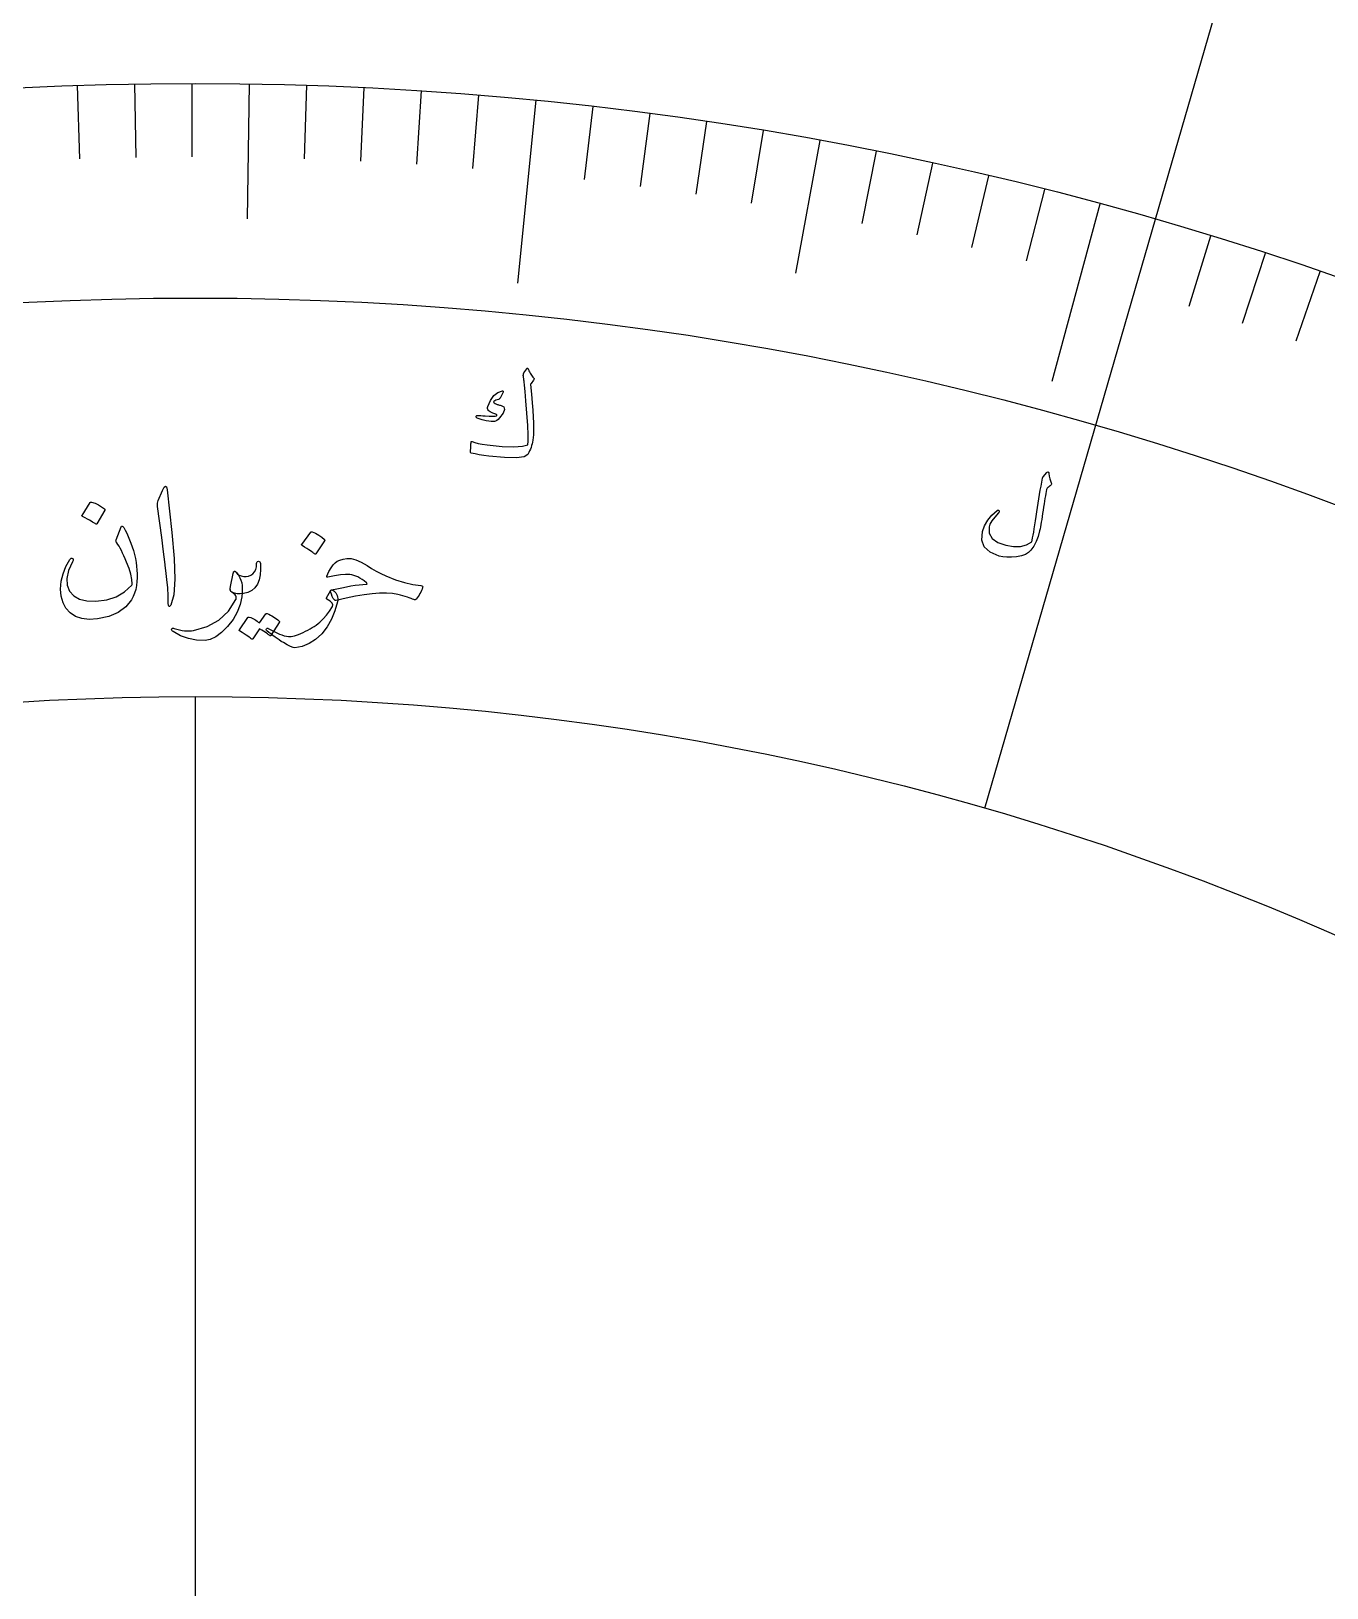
# Model space of a CAD drawing. Header units: millimetres. Extents: x -83 to 83, y -82 to 91.
# Drawn here: x -2.65 to 18.27, y 31.4 to 56.53 of the extents above; entities that cross this region are included whole.
import ezdxf

# ---------------------------------------------------------------- set-up
doc = ezdxf.new("R2010")
doc.units = ezdxf.units.MM
for name, color, linetype in [('ENGRAVE', 7, 'Continuous'), ('ENGRAVE_FINE', 8, 'Continuous'), ('TEXT', 5, 'Continuous')]:
    doc.layers.add(name, color=color, linetype=linetype)

msp = doc.modelspace()

# ---------------------------------------------------------------- linework, layer by layer
at = {"layer": 'ENGRAVE'}
for points in [[(18.2508, 62.9971), (15.4959, 53.4881)], [(0.8696, 55.6807), (0.8356, 53.503)], [(5.4942, 55.4158), (5.2012, 52.4603)], [(10.0822, 54.7672), (9.6878, 52.6252)], [(14.6026, 53.7388), (13.8238, 50.8727)], [(15.4959, 53.4881), (12.7411, 43.9791)], [(0, -45.7875), (0, 45.7875)]]:
    msp.add_lwpolyline(points, dxfattribs=at)
for radius in [80.85, 80.85, 78.6844, 74.6625, 74.6625, 71.4862, 65.5875, 65.5875, 62.1225, 55.6875, 55.6875, 52.2225, 45.7875, 45.7875]:
    msp.add_circle((0, 0), radius, dxfattribs=at)
at = {"layer": 'ENGRAVE_FINE'}
for points in [[(-1.9099, 55.6547), (-1.8691, 54.4674)], [(-0.9836, 55.6788), (-0.9626, 54.491)], [(-0.057, 55.6875), (-0.0558, 54.4995)], [(1.796, 55.6585), (1.7577, 54.4711)], [(2.7219, 55.6209), (2.6638, 54.4344)], [(3.6471, 55.5679), (3.5693, 54.3825)], [(4.5713, 55.4996), (4.4737, 54.3156)], [(6.4157, 55.3167), (6.2789, 54.1366)], [(7.3355, 55.2022), (7.179, 54.0246)], [(8.2534, 55.0725), (8.0773, 53.8976)], [(9.169, 54.9275), (8.9734, 53.7557)], [(10.9926, 54.5918), (10.7581, 53.4271)], [(11.9002, 54.4011), (11.6463, 53.2406)], [(12.8045, 54.1954), (12.5313, 53.0392)], [(13.7054, 53.9746), (13.413, 52.8232)], [(16.3851, 53.2224), (16.0356, 52.087)], [(17.2699, 52.9419), (16.9014, 51.8125)], [(18.15, 52.6467), (17.7628, 51.5236)]]:
    msp.add_lwpolyline(points, dxfattribs=at)
at = {"layer": 'TEXT'}
for points in [[(5.3763, 51.0706), (5.3848, 51.0496), (5.3939, 51.0296), (5.4037, 51.0106), (5.4139, 50.9926), (5.4249, 50.9756), (5.4367, 50.9595), (5.4493, 50.9444), (5.4627, 50.9303), (5.4676, 50.9226), (5.4686, 50.9142), (5.4657, 50.905), (5.4589, 50.8951), (5.419, 50.8431), (5.4151, 50.8375), (5.4122, 50.8326), (5.4103, 50.8286), (5.4095, 50.8254), (5.4244, 50.6719), (5.4367, 50.5333), (5.4464, 50.4096), (5.4537, 50.3007), (5.4583, 50.2069), (5.4604, 50.1283), (5.4598, 50.0648), (5.4566, 50.0165), (5.4467, 49.9258), (5.442, 49.8972), (5.4358, 49.8686), (5.4283, 49.8401), (5.4193, 49.8116), (5.4089, 49.7832), (5.3968, 49.7548), (5.3831, 49.7265), (5.3678, 49.6982), (5.3076, 49.6603), (5.1823, 49.6435), (4.9918, 49.6472), (4.7359, 49.6707), (4.6563, 49.6811), (4.5828, 49.6926), (4.5154, 49.7053), (4.4542, 49.7192), (4.4488, 49.7222), (4.4451, 49.7261), (4.4431, 49.7311), (4.4428, 49.7371), (4.4437, 49.7656), (4.4447, 49.7916), (4.4458, 49.815), (4.447, 49.8358), (4.4483, 49.8543), (4.4498, 49.8707), (4.4515, 49.8849), (4.4534, 49.897), (4.4548, 49.9038), (4.4576, 49.9074), (4.4617, 49.9078), (4.4671, 49.9051), (4.5092, 49.8881), (4.5641, 49.8734), (4.6317, 49.861), (4.7121, 49.8508), (4.9529, 49.8275), (5.1424, 49.8199), (5.2806, 49.8285), (5.3678, 49.8538), (5.3738, 49.9101), (5.3733, 50.0138), (5.3664, 50.1648), (5.3528, 50.3631), (5.3373, 50.5618), (5.3247, 50.7121), (5.3153, 50.8142), (5.3091, 50.8678), (5.307, 50.8826), (5.305, 50.8964), (5.3031, 50.9092), (5.3013, 50.9211), (5.2997, 50.9319), (5.2982, 50.9416), (5.2968, 50.95), (5.2956, 50.9573), (5.2939, 50.973), (5.2949, 50.9878), (5.2987, 51.0015), (5.3053, 51.0143), (5.3486, 51.081), (5.3521, 51.0854), (5.3556, 51.0882), (5.3592, 51.0894), (5.3629, 51.0889), (5.3671, 51.086), (5.3707, 51.0819), (5.3738, 51.0768), (5.3763, 51.0706)], [(4.9578, 50.7236), (4.9613, 50.7228), (4.9642, 50.7211), (4.9666, 50.7185), (4.9684, 50.7151), (4.9688, 50.7121), (4.9687, 50.709), (4.9681, 50.7056), (4.9671, 50.7021), (4.9181, 50.6077), (4.9123, 50.5982), (4.9065, 50.591), (4.9007, 50.5862), (4.8949, 50.5837), (4.8707, 50.5794), (4.8498, 50.5726), (4.8323, 50.5634), (4.818, 50.5518), (4.8148, 50.5453), (4.8177, 50.5378), (4.8265, 50.5292), (4.8414, 50.5196), (4.8516, 50.515), (4.8621, 50.5106), (4.873, 50.5064), (4.8842, 50.5024), (4.8959, 50.4986), (4.9083, 50.4949), (4.9212, 50.4914), (4.9348, 50.4881), (4.9804, 50.4639), (4.9916, 50.4222), (4.9685, 50.363), (4.9113, 50.2864), (4.8887, 50.2642), (4.867, 50.2472), (4.8464, 50.2355), (4.8268, 50.2291), (4.8056, 50.2268), (4.7768, 50.2278), (4.7404, 50.232), (4.6962, 50.2396), (4.6737, 50.2439), (4.6524, 50.2488), (4.6324, 50.2543), (4.6136, 50.2603), (4.5959, 50.2666), (4.5795, 50.2728), (4.5641, 50.2789), (4.55, 50.2848), (4.5415, 50.2906), (4.5356, 50.2969), (4.5323, 50.3036), (4.5317, 50.3108), (4.5335, 50.318), (4.5375, 50.3229), (4.5436, 50.3255), (4.5518, 50.3258), (4.578, 50.3252), (4.6076, 50.324), (4.6408, 50.3223), (4.6774, 50.3199), (4.7456, 50.3155), (4.7992, 50.3145), (4.838, 50.317), (4.8621, 50.323), (4.8654, 50.3249), (4.8673, 50.3276), (4.8679, 50.3312), (4.8671, 50.3356), (4.8658, 50.3384), (4.863, 50.3412), (4.8587, 50.3438), (4.8531, 50.3463), (4.8002, 50.3645), (4.7782, 50.3731), (4.7596, 50.3833), (4.7444, 50.395), (4.7327, 50.4083), (4.7232, 50.4235), (4.7181, 50.4387), (4.7175, 50.4539), (4.7214, 50.4692), (4.7655, 50.5708), (4.8195, 50.6471), (4.8837, 50.698), (4.9578, 50.7236)], [(13.7435, 49.4061), (13.7482, 49.4107), (13.7534, 49.4135), (13.7591, 49.4144), (13.7653, 49.4135), (13.771, 49.4109), (13.7752, 49.4064), (13.7779, 49.4002), (13.7791, 49.3923), (13.7847, 49.3464), (13.7929, 49.3057), (13.8038, 49.2704), (13.8175, 49.2403), (13.8211, 49.2299), (13.8199, 49.2193), (13.8141, 49.2086), (13.8036, 49.1978), (13.7974, 49.1929), (13.7915, 49.1881), (13.7859, 49.1835), (13.7806, 49.1791), (13.7756, 49.1749), (13.771, 49.1711), (13.7667, 49.1677), (13.7628, 49.1647), (13.7561, 49.1591), (13.7503, 49.1518), (13.7456, 49.1427), (13.7418, 49.1319), (13.7353, 49.1003), (13.7287, 49.0657), (13.722, 49.0281), (13.7152, 48.9875), (13.7081, 48.944), (13.7007, 48.8975), (13.693, 48.8481), (13.6849, 48.7958), (13.6776, 48.7433), (13.6703, 48.6942), (13.663, 48.6482), (13.6559, 48.6056), (13.6488, 48.566), (13.642, 48.5294), (13.6354, 48.4958), (13.629, 48.4651), (13.6063, 48.3753), (13.5753, 48.293), (13.536, 48.218), (13.4885, 48.1504), (13.4504, 48.1136), (13.3993, 48.084), (13.3351, 48.0616), (13.2578, 48.0464), (13.1766, 48.0384), (13.1021, 48.0374), (13.0344, 48.0434), (12.9734, 48.0564), (12.8284, 48.1177), (12.7356, 48.2038), (12.695, 48.3149), (12.7068, 48.4512), (12.7402, 48.5463), (12.7906, 48.6348), (12.8582, 48.7166), (12.9431, 48.7915), (12.9492, 48.7956), (12.9549, 48.7976), (12.9603, 48.7975), (12.9654, 48.7953), (12.9705, 48.7916), (12.974, 48.7877), (12.9761, 48.7834), (12.9765, 48.7788), (12.976, 48.7723), (12.9742, 48.7664), (12.9711, 48.7611), (12.9667, 48.7564), (12.9039, 48.6869), (12.8572, 48.6259), (12.8266, 48.5734), (12.812, 48.5295), (12.8165, 48.4253), (12.8634, 48.341), (12.9525, 48.2763), (13.0839, 48.2311), (13.2081, 48.2113), (13.3189, 48.2136), (13.4165, 48.2379), (13.5009, 48.2843), (13.5083, 48.316), (13.5161, 48.3533), (13.5244, 48.3962), (13.5331, 48.4446), (13.5422, 48.4987), (13.5516, 48.5586), (13.5613, 48.6244), (13.5713, 48.696), (13.5823, 48.7697), (13.5934, 48.8421), (13.6047, 48.9133), (13.6161, 48.9832), (13.6277, 49.0519), (13.6397, 49.1193), (13.652, 49.1853), (13.6647, 49.2501), (13.6743, 49.3131), (13.6766, 49.32), (13.6794, 49.3262), (13.6828, 49.3318), (13.6868, 49.3368)], [(-0.5303, 49.1171), (-0.5033, 49.1691), (-0.4814, 49.1875), (-0.4645, 49.1723), (-0.4527, 49.1235), (-0.3813, 48.4394), (-0.3395, 48.0195), (-0.3286, 47.6839), (-0.3478, 47.4326), (-0.3969, 47.2656), (-0.4059, 47.2519), (-0.414, 47.2445), (-0.4211, 47.2434), (-0.4272, 47.2486), (-0.4321, 47.2568), (-0.4356, 47.2674), (-0.4378, 47.2805), (-0.4387, 47.296), (-0.4398, 47.417), (-0.4465, 47.5453), (-0.459, 47.6809), (-0.4771, 47.8238), (-0.4812, 47.8611), (-0.4932, 47.962), (-0.5134, 48.1263), (-0.5418, 48.3541), (-0.6104, 48.8591), (-0.6121, 48.886), (-0.611, 48.9108), (-0.607, 48.9335), (-0.6001, 48.9542)], [(-1.6965, 48.9229), (-1.693, 48.9265), (-1.6881, 48.9288), (-1.6817, 48.9297), (-1.6738, 48.9293), (-1.6174, 48.9092), (-1.5642, 48.884), (-1.514, 48.8538), (-1.467, 48.8185), (-1.4624, 48.813), (-1.4603, 48.8075), (-1.4606, 48.8019), (-1.4635, 48.7962), (-1.5907, 48.5798), (-1.5955, 48.5745), (-1.6019, 48.5731), (-1.6098, 48.5755), (-1.6192, 48.5816), (-1.6274, 48.5869), (-1.6403, 48.5949), (-1.6579, 48.6055), (-1.6803, 48.6187), (-1.7077, 48.6345), (-1.7406, 48.6529), (-1.7789, 48.6739), (-1.8228, 48.6975), (-1.8286, 48.7014), (-1.8316, 48.7055), (-1.8318, 48.7097), (-1.8291, 48.714)], [(-1.157, 48.5194), (-1.1321, 48.4728), (-1.1079, 48.4241), (-1.0845, 48.3732), (-1.0617, 48.3203), (-1.04, 48.2649), (-1.0197, 48.2066), (-1.0008, 48.1455), (-0.9833, 48.0816), (-0.9681, 48.0179), (-0.9562, 47.9546), (-0.9474, 47.8918), (-0.9418, 47.8295), (-0.9393, 47.7674), (-0.94, 47.7055), (-0.9439, 47.6437), (-0.9508, 47.582), (-0.9631, 47.5171), (-0.9803, 47.457), (-1.0023, 47.4017), (-1.0293, 47.3511), (-1.122, 47.2353), (-1.2449, 47.1454), (-1.3981, 47.0812), (-1.5817, 47.0423), (-1.715, 47.0343), (-1.8327, 47.0479), (-1.9347, 47.0831), (-2.0213, 47.1402), (-2.088, 47.2152), (-2.1358, 47.3043), (-2.1646, 47.4076), (-2.1743, 47.525), (-2.1642, 47.6503), (-2.1359, 47.7715), (-2.0894, 47.8886), (-2.0245, 48.0015), (-2.014, 48.0145), (-2.0036, 48.0219), (-1.9933, 48.0238), (-1.9831, 48.02), (-1.9734, 48.0116), (-1.9703, 47.9995), (-1.9737, 47.9837), (-1.9836, 47.964), (-2.0471, 47.8227), (-2.0759, 47.6965), (-2.0704, 47.5854), (-2.0307, 47.4894), (-1.9627, 47.4139), (-1.8692, 47.3618), (-1.75, 47.3328), (-1.6051, 47.3267), (-1.431, 47.3496), (-1.2766, 47.4003), (-1.1417, 47.4791), (-1.0261, 47.586), (-1.0237, 47.5897), (-1.0221, 47.5952), (-1.0212, 47.6023), (-1.0211, 47.6112), (-1.0266, 47.6812), (-1.0432, 47.7624), (-1.0709, 47.8549), (-1.1099, 47.9586), (-1.1318, 48.0108), (-1.153, 48.0593), (-1.1735, 48.1041), (-1.1931, 48.1453), (-1.2122, 48.1827), (-1.2309, 48.216), (-1.2491, 48.2453), (-1.2669, 48.2706), (-1.2754, 48.2839), (-1.2803, 48.2961), (-1.2816, 48.3075), (-1.2794, 48.3178), (-1.1997, 48.5267), (-1.1921, 48.539), (-1.1824, 48.5418), (-1.1707, 48.5353), (-1.157, 48.5194)], [(1.8641, 48.4442), (1.8678, 48.4476), (1.8728, 48.4495), (1.8792, 48.4499), (1.887, 48.4489), (1.9412, 48.4248), (1.992, 48.3958), (2.0393, 48.362), (2.0832, 48.3234), (2.0873, 48.3176), (2.089, 48.312), (2.0883, 48.3064), (2.085, 48.3009), (1.9436, 48.0943), (1.9385, 48.0894), (1.9321, 48.0885), (1.9245, 48.0914), (1.9156, 48.0982), (1.9079, 48.1041), (1.8958, 48.113), (1.8791, 48.1248), (1.858, 48.1396), (1.8321, 48.1574), (1.801, 48.1782), (1.7646, 48.2019), (1.723, 48.2285), (1.7175, 48.2329), (1.7149, 48.2372), (1.715, 48.2414), (1.718, 48.2455)], [(3.6692, 47.5507), (3.6597, 47.525), (3.6492, 47.4997), (3.6377, 47.4748), (3.6252, 47.4504), (3.6115, 47.4266), (3.5965, 47.4035), (3.5802, 47.3813), (3.5625, 47.3599), (3.5558, 47.3535), (3.5479, 47.3504), (3.5388, 47.3506), (3.5287, 47.354), (3.5069, 47.3628), (3.4819, 47.3721), (3.4539, 47.3821), (3.4228, 47.3926), (3.3886, 47.4033), (3.3512, 47.4138), (3.3106, 47.4242), (3.2669, 47.4344), (3.1806, 47.45), (3.0834, 47.4579), (2.9755, 47.4578), (2.8568, 47.4496), (2.7273, 47.4336), (2.5869, 47.4099), (2.4357, 47.3782), (2.2738, 47.3385), (2.2592, 47.338), (2.2438, 47.349), (2.2275, 47.3716), (2.2103, 47.4058), (2.1963, 47.4402), (2.1867, 47.4664), (2.1816, 47.4843), (2.181, 47.4939), (2.1844, 47.5), (2.1885, 47.5047), (2.1932, 47.508), (2.1985, 47.5099), (2.2836, 47.5287), (2.3643, 47.5456), (2.4406, 47.5608), (2.5125, 47.5741), (2.58, 47.5852), (2.6431, 47.5939), (2.7016, 47.6002), (2.7557, 47.604), (2.7667, 47.6058), (2.7714, 47.6101), (2.7701, 47.6168), (2.7626, 47.626), (2.7269, 47.6544), (2.6919, 47.6793), (2.6575, 47.701), (2.6238, 47.7192), (2.5905, 47.734), (2.5576, 47.7455), (2.5251, 47.7536), (2.4928, 47.7584), (2.4236, 47.7604), (2.3414, 47.7541), (2.2462, 47.7397), (2.1381, 47.7168), (2.134, 47.7149), (2.1303, 47.7144), (2.127, 47.7152), (2.1242, 47.7174), (2.122, 47.7205), (2.121, 47.7239), (2.1209, 47.7276), (2.122, 47.7315), (2.1572, 47.8069), (2.1912, 47.8683), (2.2239, 47.9157), (2.2553, 47.9492), (2.2902, 47.9724), (2.3333, 47.9916), (2.3847, 48.007), (2.4444, 48.0183), (2.5129, 48.0181), (2.5906, 47.9987), (2.6773, 47.9602), (2.773, 47.9025), (2.8427, 47.8576), (2.9167, 47.8148), (2.9949, 47.7741), (3.0773, 47.7355), (3.2301, 47.6751), (3.3748, 47.6292), (3.5117, 47.5978), (3.6407, 47.5809), (3.6571, 47.5779), (3.6673, 47.5719), (3.6714, 47.5628), (3.6692, 47.5507)], [(0.6639, 47.7908), (0.6949, 47.7486), (0.7193, 47.7069), (0.7369, 47.6656), (0.748, 47.6247), (0.7539, 47.5813), (0.7562, 47.5296), (0.7549, 47.4695), (0.75, 47.4011), (0.7247, 47.2728), (0.6778, 47.15), (0.6095, 47.0327), (0.52, 46.9207), (0.4224, 46.8246), (0.3295, 46.7548), (0.241, 46.7113), (0.157, 46.6942), (0.0212, 46.6994), (-0.1101, 46.7251), (-0.2373, 46.7714), (-0.3604, 46.8384), (-0.369, 46.8441), (-0.3756, 46.8501), (-0.3801, 46.8566), (-0.3826, 46.8634), (-0.3831, 46.8712), (-0.382, 46.878), (-0.3791, 46.8838), (-0.3745, 46.8886), (-0.3675, 46.8918), (-0.3602, 46.8929), (-0.3524, 46.8919), (-0.3444, 46.8888), (-0.2986, 46.8763), (-0.2547, 46.866), (-0.2128, 46.8579), (-0.1728, 46.852), (-0.1345, 46.8486), (-0.0977, 46.8477), (-0.0626, 46.8494), (-0.0289, 46.8537), (0.1915, 46.9176), (0.3788, 47.0227), (0.5333, 47.1693), (0.6551, 47.3578), (0.6564, 47.3637), (0.6574, 47.3731), (0.6581, 47.386), (0.6585, 47.4025), (0.6542, 47.4153), (0.6409, 47.4313), (0.6186, 47.4507), (0.5873, 47.4733), (0.5736, 47.4905), (0.5655, 47.5112), (0.563, 47.5354), (0.5661, 47.5629), (0.6106, 47.7748), (0.6195, 47.8019), (0.6314, 47.8136), (0.6462, 47.8099), (0.6639, 47.7908)], [(1.0173, 47.9719), (1.031, 47.9695), (1.041, 47.963), (1.0474, 47.9524), (1.0503, 47.9376), (1.0539, 47.8401), (1.0469, 47.7518), (1.0293, 47.6729), (1.0011, 47.6033), (0.962, 47.545), (0.9114, 47.5003), (0.8494, 47.4689), (0.7758, 47.451), (0.7244, 47.4457), (0.6758, 47.4476), (0.6301, 47.4568), (0.5873, 47.4733), (0.5725, 47.4853), (0.564, 47.5043), (0.5619, 47.5302), (0.5661, 47.5629), (0.6106, 47.7748), (0.6141, 47.7908), (0.6186, 47.8026), (0.6241, 47.8102), (0.6307, 47.8136), (0.6378, 47.8132), (0.6453, 47.8093), (0.653, 47.8018), (0.6611, 47.7909), (0.6819, 47.7668), (0.7087, 47.7483), (0.7415, 47.7352), (0.7803, 47.7276), (0.8208, 47.7266), (0.8586, 47.7332), (0.8938, 47.7476), (0.9264, 47.7697), (0.9548, 47.8006), (0.9746, 47.8386), (0.9859, 47.8838), (0.9885, 47.9361), (0.9906, 47.952), (0.9961, 47.9632), (1.005, 47.9699), (1.0173, 47.9719)], [(2.1839, 47.4966), (2.1938, 47.5068), (2.2055, 47.5103), (2.2189, 47.507), (2.2341, 47.497), (2.2516, 47.481), (2.2665, 47.4626), (2.2789, 47.4419), (2.2888, 47.4189), (2.2957, 47.3957), (2.299, 47.3715), (2.2988, 47.3465), (2.2951, 47.3207), (2.2537, 47.1721), (2.1972, 47.0365), (2.1259, 46.9137), (2.0396, 46.8037), (1.9423, 46.7119), (1.8379, 46.6436), (1.7261, 46.5988), (1.6068, 46.5773), (1.5767, 46.581), (1.5358, 46.5958), (1.4839, 46.6218), (1.421, 46.6589), (1.3875, 46.68), (1.354, 46.7021), (1.3205, 46.7252), (1.2869, 46.7494), (1.2534, 46.7743), (1.2198, 46.7994), (1.1862, 46.8249), (1.1526, 46.8507), (1.1462, 46.857), (1.1433, 46.8643), (1.1439, 46.8724), (1.1479, 46.8816), (1.1541, 46.8893), (1.1612, 46.8932), (1.1692, 46.8931), (1.1782, 46.8892), (1.227, 46.8616), (1.2732, 46.8371), (1.3169, 46.8158), (1.3581, 46.7977), (1.3972, 46.7828), (1.4344, 46.771), (1.4698, 46.7624), (1.5034, 46.7569), (1.5468, 46.7592), (1.6004, 46.7712), (1.6644, 46.7929), (1.7387, 46.8243), (1.7783, 46.8426), (1.8163, 46.8615), (1.8525, 46.881), (1.8872, 46.901), (1.9201, 46.9218), (1.9515, 46.9435), (1.9811, 46.9661), (2.0091, 46.9897), (2.0639, 47.0415), (2.1167, 47.101), (2.1676, 47.1683), (2.2166, 47.2433), (2.2211, 47.2681), (2.2073, 47.2962), (2.1753, 47.3275), (2.125, 47.3622), (2.1185, 47.367), (2.1151, 47.3724), (2.1148, 47.3784), (2.1177, 47.3849)], [(1.1372, 47.1223), (1.1407, 47.1257), (1.1456, 47.1276), (1.1518, 47.1282), (1.1594, 47.1273), (1.1863, 47.1163), (1.2123, 47.1043), (1.2373, 47.0913), (1.2615, 47.0772), (1.2849, 47.0619), (1.3078, 47.0451), (1.3301, 47.0271), (1.3518, 47.0076), (1.356, 47.0017), (1.3577, 46.9955), (1.357, 46.9891), (1.3539, 46.9823), (1.2164, 46.7737), (1.2127, 46.771), (1.2074, 46.7711), (1.2005, 46.7741), (1.1919, 46.7799), (1.1861, 46.7852), (1.1765, 46.7925), (1.1632, 46.8018), (1.1462, 46.8132), (1.1253, 46.8267), (1.1003, 46.8426), (1.0712, 46.8608), (1.0381, 46.8814), (0.9306, 46.7187), (0.9257, 46.7138), (0.9195, 46.7127), (0.9121, 46.7154), (0.9033, 46.7221), (0.8957, 46.7278), (0.8838, 46.7364), (0.8674, 46.7479), (0.8466, 46.7623), (0.8211, 46.7795), (0.7905, 46.7996), (0.7547, 46.8225), (0.7139, 46.8483), (0.7096, 46.8526), (0.7078, 46.8568), (0.7084, 46.861), (0.7114, 46.8651), (0.8494, 47.0668), (0.8529, 47.0703), (0.8578, 47.0723), (0.864, 47.0729), (0.8715, 47.072), (0.8944, 47.064), (0.9166, 47.0547), (0.9381, 47.0443), (0.9589, 47.0326), (0.9789, 47.0199), (0.9982, 47.0063), (1.0168, 46.9918), (1.0347, 46.9765)]]:
    msp.add_lwpolyline(points, close=True, dxfattribs=at)

doc.saveas('drawing.dxf')
